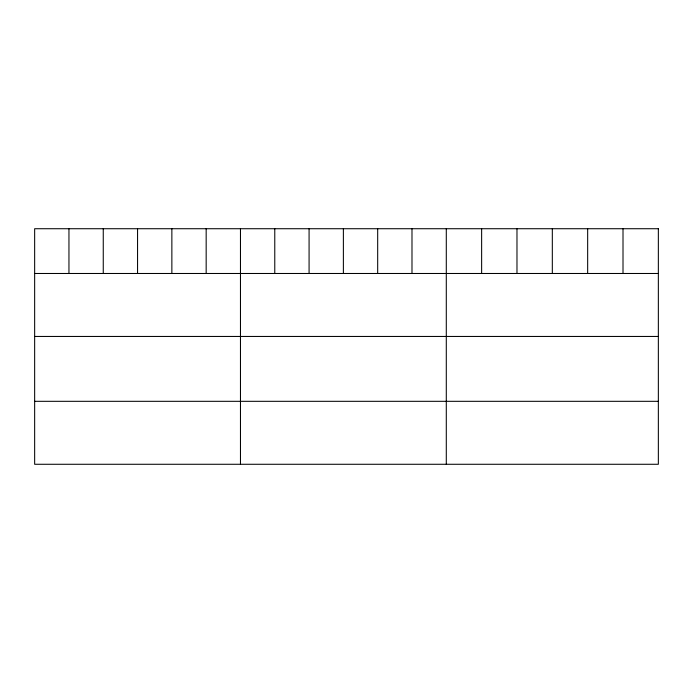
<?xml version="1.0" encoding="UTF-8"?>
<svg xmlns="http://www.w3.org/2000/svg" width="693" height="693" viewBox="0 0 693 693"><rect width="100%" height="100%" fill="white"/><g stroke="black" fill="none" stroke-linecap="round" stroke-linejoin="round"><path stroke-width="1.04" d="M34.65 273.484L658.35 273.484M34.65 336.451L658.35 336.451M34.65 401.316L658.35 401.316M623.007 228.725L623.007 273.484M587.664 228.725L587.664 273.484M552.321 228.725L552.321 273.484M516.978 228.725L516.978 273.484M481.635 228.725L481.635 273.484M446.292 228.725L446.292 464.275M411.988 228.725L411.988 273.484M377.685 228.725L377.685 273.484M343.381 228.725L343.381 273.484M309.078 228.725L309.078 273.484M274.774 228.725L274.774 273.484M240.471 228.725L240.471 464.275M206.167 228.725L206.167 273.484M171.864 228.725L171.864 273.484M137.56 228.725L137.56 273.484M103.257 228.725L103.257 273.484M68.953 228.725L68.953 273.484M658.35 228.725L34.65 228.725L34.65 464.275L658.35 464.275L658.35 228.725"/></g></svg>
